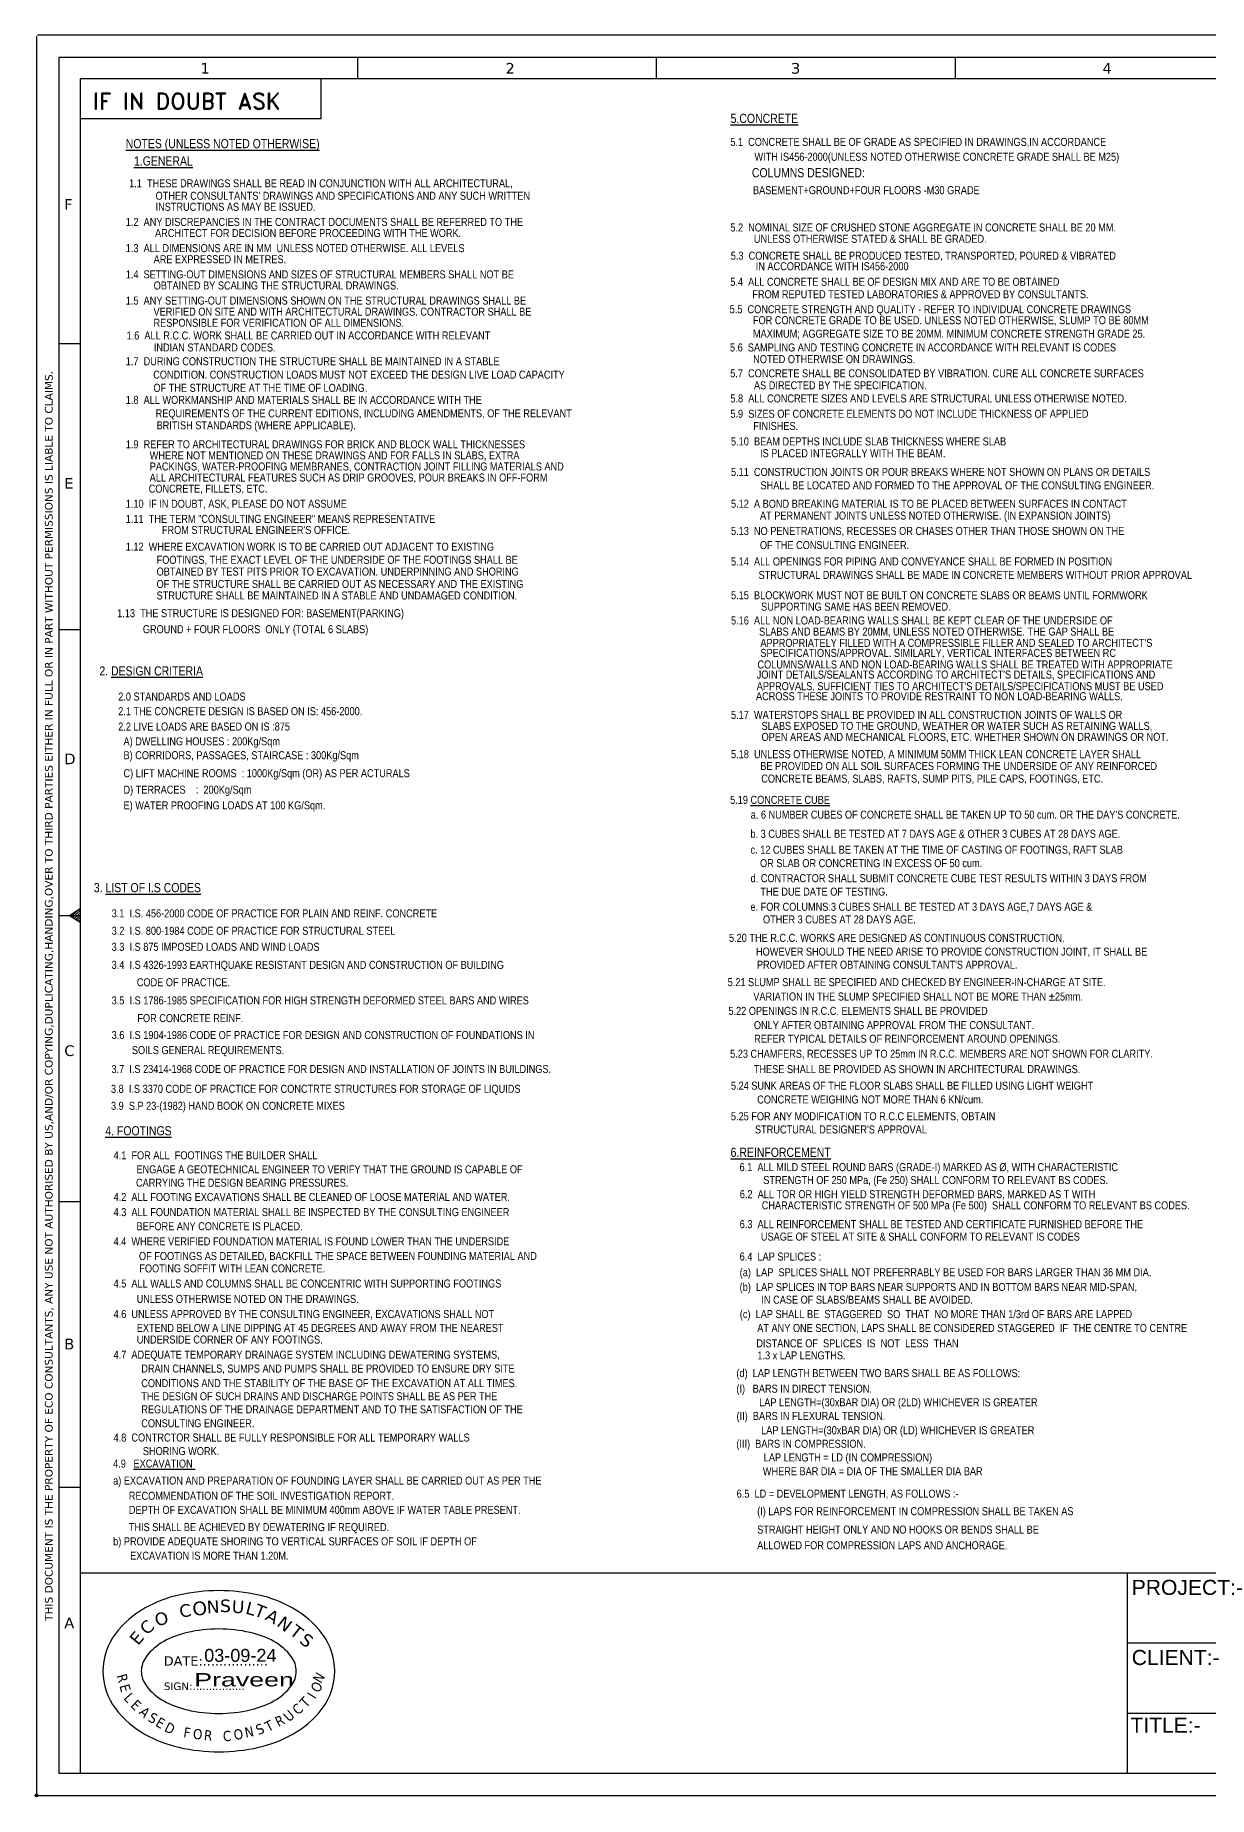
# Model space of a CAD drawing. Extents: x 1878645 to 3043969, y -1160829 to -603973.
# Drawn here: x 2309464 to 2347952, y -763135 to -705359 of the extents above; entities that cross this region are included whole.
import ezdxf

# ---------------------------------------------------------------- set-up
doc = ezdxf.new("R2010")
doc.units = 0
doc.header["$LTSCALE"] = 100
for name, color, linetype in [('COLUMN-NO', 7, 'Continuous'), ('Dim', 3, 'Continuous'), ('Schedule Border', 60, 'Continuous'), ('Text', 31, 'Continuous')]:
    doc.layers.add(name, color=color, linetype=linetype)
doc.styles.add('ARIAL', font='arial.ttf')
doc.styles.add('city', font='MISTRAL.TTF')
doc.styles.add('ROMAND', font='romand__.ttf', dxfattribs={"height": 5})
doc.styles.get("Standard").update_dxf_attribs({"font": 'verdana.ttf'})
doc.styles.add('Style-font003', font='arial.ttf')
doc.styles.add('Tahoma', font='ARIALN.TTF')
doc.styles.add('TEXT', font='tahoma.ttf', dxfattribs={"height": 8})

# ---------------------------------------------------------------- blocks, each defined once
blk = doc.blocks.new('*X340')
at = {"color": 0}
for p, q in [((-1156.63, 7663.54), (-1156.33, 7663.84)), ((-1156.06, 7663.54), (-1154.81, 7664.79)), ((-1155.5, 7663.54), (-1154.31, 7664.73)), ((-1154.93, 7663.54), (-1154.31, 7664.16)), ((-1156.35, 7663.25), (-1156.06, 7663.54)), ((-1156, 7663.03), (-1155.5, 7663.54)), ((-1155.65, 7662.82), (-1154.93, 7663.54)), ((-1155.31, 7662.6), (-1154.36, 7663.54)), ((-1154.96, 7662.38), (-1154.31, 7663.03)), ((-1154.61, 7662.16), (-1154.31, 7662.47))]:
    blk.add_line(p, q, dxfattribs=at)
blk = doc.blocks.new('ODGFNGH')
at = {"color": 1, "true_color": 0xfb1803}
for centre, radius, start, end in [((128.6, -20.2, -153.6), 199.2, 90, 102.8503), ((128.6, -20.2, -153.6), 199.2, 77.1497, 90), ((97.5, 68.2, -153.6), 104.6, 118.8426, 143.0522), ((116.3, 34.1, -153.6), 143.6, 102.8503, 118.8426), ((141, 34.1, -153.6), 143.6, 61.1574, 77.1497), ((159.8, 68.2, -153.6), 104.6, 36.9478, 61.1574), ((69.2, 89.5, -153.6), 69.2, 143.0522, 180), ((97.5, 68.2, 12.6), 62, 118.8426, 143.0522), ((116.3, 34.1, 12.6), 101, 102.8503, 118.8426), ((128.6, -20.2, 12.6), 156.6, 90, 102.8503), ((128.6, -20.2, 12.6), 156.6, 77.1497, 90), ((141, 34.1, 12.6), 101, 61.1574, 77.1497), ((159.8, 68.2, 12.6), 62, 36.9478, 61.1574), ((188.1, 89.5, -153.6), 69.2, 0, 36.9478), ((69.2, 89.5, 12.6), 26.6, 143.0522, 180), ((188.1, 89.5, 12.6), 26.6, 0, 36.9478), ((69.2, 89.5, -153.6), 69.2, 180, 216.9478), ((69.2, 89.5, 12.6), 26.6, 180, 216.9478), ((188.1, 89.5, 12.6), 26.6, 323.0522, 0), ((188.1, 89.5, -153.6), 69.2, 323.0522, 0), ((97.5, 110.8, 12.6), 62, 216.9478, 241.1574), ((159.8, 110.8, 12.6), 62, 298.8426, 323.0522), ((159.8, 110.8, 12.6), 62, 298.8426, 323.0522), ((97.5, 110.8, -153.6), 104.6, 216.9478, 241.1574), ((116.3, 145, 12.6), 101, 241.1574, 257.1497), ((128.6, 199.2, 12.6), 156.6, 257.1497, 270), ((128.6, 199.2, 12.6), 156.6, 270, 282.8503), ((141, 145, 12.6), 101, 282.8503, 298.8426), ((159.8, 110.8, -153.6), 104.6, 298.8426, 323.0522), ((159.8, 110.8, -153.6), 104.6, 298.8426, 323.0522), ((116.3, 145, -153.6), 143.6, 241.1574, 257.1497), ((128.6, 199.2, -153.6), 199.2, 257.1497, 270), ((128.6, 199.2, -153.6), 199.2, 270, 282.8503), ((141, 145, -153.6), 143.6, 282.8503, 298.8426)]:
    blk.add_arc(centre, radius, start, end, dxfattribs=at)
for s, height, rotation, p in [('C', 13.9, 8.6258, (85.8, 148.9, -153.6)), ('O', 15.2, 8.4461, (100.4, 150.6, -153.6)), ('N', 13.9, 3.7479, (115.6, 153.7, -153.6)), ('S', 13.9, 359.4657, (129.9, 155.2, -153.6)), ('U', 13.9, 356.5441, (142.7, 154.5, -153.6)), ('L', 13.9, 345.2856, (157.4, 153.6, -153.6)), ('T', 13.9, 338.4345, (166.7, 151.8, -153.6)), ('A', 13.9, 330.4344, (179.1, 147.4, -153.6)), ('C', 13.9, 42.5219, (48.6, 128.8, -153.6)), ('O', 13.9, 15.2232, (59.5, 139.1, -153.6)), ('N', 13.9, 322.1726, (192, 140.8, -153.6)), ('T', 13.9, 322.1726, (206.2, 131.3, -153.6)), ('E', 13.9, 50.2729, (38.9, 117.3, -153.6)), ('S', 13.9, 322.1726, (217.2, 122, -153.6))]:
    blk.add_text(s, height=height, rotation=rotation, dxfattribs=at).set_placement(p)
for s, height, p in [('DATE:................', 10.389, (67.5, 95.7, -153.6)), ('SIGN:................', 8.311, (67.6, 68.6, -153.6))]:
    blk.add_text(s, height=height, dxfattribs=at).set_placement(p)
at = {"style": 'ARIAL'}
blk.add_text('03-09-24', height=14.36, dxfattribs=at).set_placement((112.4, 99.9))
at = {"color": 1, "true_color": 0xfb1803, "style": 'TEXT'}
for s, rotation, p in [('R', 285.4614, (15, 84.7, -153.6)), ('N', 58.5784, (241.9, 75.1, -153.6)), ('E', 285.4614, (18.1, 73.3, -153.6)), ('L', 311.2552, (22.3, 59.2, -153.6)), ('T', 46.8046, (225.6, 48.2, -153.6)), ('I', 58.5784, (235.6, 57.8, -153.6)), ('O', 58.5784, (239.3, 64.6, -153.6)), ('E', 316.0574, (29.8, 50.8, -153.6)), ('A', 316.0574, (39.2, 43.1, -153.6)), ('S', 330.784, (49.1, 34.6, -153.6)), ('R', 27.2758, (194.8, 27.3, -153.6)), ('U', 42.0025, (206.6, 32.5, -153.6)), ('C', 42.0025, (216.4, 40.2, -153.6)), ('E', 330.784, (57.4, 29.2, -153.6)), ('D', 333.3835, (67.2, 23.4, -153.6)), ('F', 351.6153, (88.8, 16.2, -153.6)), ('O', 356.0906, (99.6, 14.3, -153.6)), ('R', 354.4868, (111.7, 13.1, -153.6)), ('C', 4.6149, (133.6, 11.5, -153.6)), ('O', 12.0375, (146.4, 12.8, -153.6)), ('N', 12.0375, (158.6, 15.5, -153.6)), ('S', 24.6764, (172.8, 18.3, -153.6)), ('T', 27.2758, (183.5, 21.9, -153.6))]:
    blk.add_text(s, height=11.3, rotation=rotation, dxfattribs=at).set_placement(p)
at = {"color": 5, "true_color": 0x0602fc, "style": 'city', "width": 1.5}
blk.add_text('Praveen', height=14.82, dxfattribs=at).set_placement((101.3, 72.6, -58.9))

msp = doc.modelspace()

# ---------------------------------------------------------------- linework, layer by layer
at = {"color": 35}
for p, q in [((2309506.18602, -705386.56555), (2309506.18602, -763093.45527)), ((2388940.65769, -705358.56609), (2309534.18548, -705358.56609)), ((2309506.18602, -763093.45527), (2388912.65823, -763093.45527))]:
    msp.add_line(p, q, dxfattribs=at)
for p, q in [((2388212.6717, -706086.55208), (2310234.17201, -706086.55208)), ((2310234.17201, -706086.55208), (2310234.17201, -762365.46927)), ((2320033.98346, -706086.55208), (2320033.98346, -706786.53862)), ((2329833.79491, -706086.55208), (2329833.79491, -706786.53862)), ((2339633.60636, -706086.55208), (2339633.60636, -706786.53862)), ((2388212.6717, -706786.53862), (2310934.15854, -706786.53862)), ((2310934.15854, -706786.53862), (2310934.15854, -762365.46927)), ((2318845.13122, -708087.39636), (2318845.13122, -706786.53862)), ((2310934.15854, -708087.39636), (2318845.13122, -708087.39636)), ((2310234.17201, -715466.37162), (2310934.15854, -715466.37162)), ((2310234.17201, -724846.19115), (2310934.15854, -724846.19115)), ((2310234.17201, -734226.01068), (2310934.15854, -734226.01068)), ((2310584.16528, -734226.01068), (2310934.15854, -734006.45708)), ((2310584.16528, -734226.01068), (2310934.15854, -734445.56427)), ((2310234.17201, -743605.83021), (2310934.15854, -743605.83021)), ((2310234.17201, -752985.64974), (2310934.15854, -752985.64974)), ((2388212.6717, -755802.93939), (2310934.15854, -755802.93939)), ((2345285.66746, -762365.46927), (2345285.66746, -755802.93939)), ((2361864.38401, -758101.9705), (2345285.66746, -758101.9705)), ((2361864.38401, -760401.00161), (2345285.66746, -760401.00161)), ((2310234.17201, -762365.46927), (2388212.6717, -762365.46927))]:
    msp.add_line(p, q)
msp.add_circle((2309506.18602, -763093.45527), 41.99919)
at = {"layer": 'Schedule Border', "color": 1}
msp.add_line((2312109.77711, -708087.39636), (2315861.88208, -708087.39636), dxfattribs=at)

# ---------------------------------------------------------------- block references
at = {"xscale": 139.9973064343377, "yscale": 139.9973064343377, "zscale": 139.9973064343377, "rotation": 359.9999999999998}
msp.add_blockref('*X340', (2472533.93237, -1807100.92363), dxfattribs=at)
at = {"layer": 'Dim', "ltscale": 0.5, "xscale": 29.53388258693263, "yscale": 29.53388258693263, "zscale": 29.53388258693263}
msp.add_blockref('ODGFNGH', (2311685.72733, -761660.00131), dxfattribs=at)

# ---------------------------------------------------------------- texts
for s, p in [('1', (2314885.28086, -706619.0775)), ('2', (2324887.6395, -706619.0775)), ('3', (2334251.54974, -706619.0775)), ('4', (2344466.72461, -706619.0775)), ('F', (2310416.14211, -711085.20217)), ('E', (2310416.14211, -720230.12412)), ('D', (2310416.14211, -729268.70966)), ('C', (2310416.14211, -738838.97665)), ('B', (2310416.14211, -748462.41195)), ('A', (2310416.14211, -757607.33391))]:
    msp.add_text(s, height=349.99327).set_placement(p)
for s, height, style, p in [('IF IN DOUBT ASK', 534.0484715, 'ROMAND', (2311351.71738, -707787.7466)), ('5.1  CONCRETE SHALL BE OF GRADE AS SPECIFIED IN DRAWINGS,IN ACCORDANCE', 262.5, 'Tahoma', (2332259.77266, -708988.87368)), (' WITH IS456-2000(UNLESS NOTED OTHERWISE CONCRETE GRADE SHALL BE M25)', 262.5, 'Tahoma', (2332968.74944, -709475.73422)), ('1.1  THESE DRAWINGS SHALL BE READ IN CONJUNCTION WITH ALL ARCHITECTURAL,', 262.5, 'Tahoma', (2312544.31643, -710346.0995)), ("OTHER CONSULTANTS' DRAWINGS AND SPECIFICATIONS AND ANY SUCH WRITTEN", 262.5, 'Tahoma', (2313411.11414, -710754.63269)), ('INSTRUCTIONS AS MAY BE ISSUED.', 262.5, 'Tahoma', (2313411.11414, -711116.44956)), ('1.2  ANY DISCREPANCIES IN THE CONTRACT DOCUMENTS SHALL BE REFERRED TO THE', 262.5, 'Tahoma', (2312433.05334, -711613.89803)), ('ARCHITECT FOR DECISION BEFORE PROCEEDING WITH THE WORK.', 262.5, 'Tahoma', (2313395.03106, -711977.43337)), ('5.2  NOMINAL SIZE OF CRUSHED STONE AGGREGATE IN CONCRETE SHALL BE 20 MM. ', 262.5, 'Tahoma', (2332262.02485, -711795.33609)), ('1.3  ALL DIMENSIONS ARE IN MM  UNLESS NOTED OTHERWISE. ALL LEVELS', 262.5, 'Tahoma', (2312433.05334, -712473.16338)), ('UNLESS OTHERWISE STATED & SHALL BE GRADED.', 262.5, 'Tahoma', (2333032.94614, -712166.84946)), ('ARE EXPRESSED IN METRES.', 262.5, 'Tahoma', (2313348.48444, -712836.69871)), ('5.3  CONCRETE SHALL BE PRODUCED TESTED, TRANSPORTED, POURED & VIBRATED', 262.5, 'Tahoma', (2332276.07098, -712720.19681)), (' IN ACCORDANCE WITH IS456-2000', 262.5, 'Tahoma', (2333011.58981, -713067.17503)), ('1.4  SETTING-OUT DIMENSIONS AND SIZES OF STRUCTURAL MEMBERS SHALL NOT BE', 262.5, 'Tahoma', (2312433.05334, -713334.14718)), ('OBTAINED BY SCALING THE STRUCTURAL DRAWINGS.', 262.5, 'Tahoma', (2313349.12361, -713697.68252)), ('5.4  ALL CONCRETE SHALL BE OF DESIGN MIX AND ARE TO BE OBTAINED', 262.5, 'Tahoma', (2332259.46352, -713575.5459)), ('1.5  ANY SETTING-OUT DIMENSIONS SHOWN ON THE STRUCTURAL DRAWINGS SHALL BE ', 262.5, 'Tahoma', (2312433.05334, -714193.41253)), ('FROM REPUTED TESTED LABORATORIES & APPROVED BY CONSULTANTS.', 262.5, 'Tahoma', (2332983.17093, -713984.61011)), ('VERIFIED ON SITE AND WITH ARCHITECTURAL DRAWINGS. CONTRACTOR SHALL BE', 262.5, 'Tahoma', (2313342.46695, -714556.94786)), ('RESPONSIBLE FOR VERIFICATION OF ALL DIMENSIONS.', 262.5, 'Tahoma', (2313342.46695, -714920.4832)), ('5.5  CONCRETE STRENGTH AND QUALITY - REFER TO INDIVIDUAL CONCRETE DRAWINGS', 262.5, 'Tahoma', (2332240.46305, -714477.10349)), ('FOR CONCRETE GRADE TO BE USED. UNLESS NOTED OTHERWISE, SLUMP TO BE 80MM', 262.5, 'Tahoma', (2333002.95906, -714836.52942)), ('1.6  ALL R.C.C. WORK SHALL BE CARRIED OUT IN ACCORDANCE WITH RELEVANT', 262.5, 'Tahoma', (2312459.95938, -715337.7805)), ('MAXIMUM; AGGREGATE SIZE TO BE 20MM. MINIMUM CONCRETE STRENGTH GRADE 25.', 262.5, 'Tahoma', (2333002.95906, -715279.2256)), ('INDIAN STANDARD CODES.', 262.5, 'Tahoma', (2313353.26277, -715731.72088)), ('5.6  SAMPLING AND TESTING CONCRETE IN ACCORDANCE WITH RELEVANT IS CODES', 262.5, 'Tahoma', (2332249.36777, -715730.07237)), ('NOTED OTHERWISE ON DRAWINGS.', 262.5, 'Tahoma', (2333011.86377, -716114.04156)), ('1.7  DURING CONSTRUCTION THE STRUCTURE SHALL BE MAINTAINED IN A STABLE', 262.5, 'Tahoma', (2312433.05334, -716182.82129)), ('CONDITION. CONSTRUCTION LOADS MUST NOT EXCEED THE DESIGN LIVE LOAD CAPACITY ', 262.5, 'Tahoma', (2313333.02996, -716622.35662)), ('5.7  CONCRETE SHALL BE CONSOLIDATED BY VIBRATION. CURE ALL CONCRETE SURFACES', 262.5, 'Tahoma', (2332256.46524, -716578.51325)), ('OF THE STRUCTURE AT THE TIME OF LOADING. ', 262.5, 'Tahoma', (2313341.34423, -717054.39829)), ('AS DIRECTED BY THE SPECIFICATION.', 262.5, 'Tahoma', (2333036.17959, -716971.38722)), ('1.8  ALL WORKMANSHIP AND MATERIALS SHALL BE IN ACCORDANCE WITH THE ', 262.5, 'Tahoma', (2312433.05334, -717451.51672)), ('5.8  ALL CONCRETE SIZES AND LEVELS ARE STRUCTURAL UNLESS OTHERWISE NOTED.', 262.5, 'Tahoma', (2332262.71574, -717402.04813)), ('REQUIREMENTS OF THE CURRENT EDITIONS, INCLUDING AMENDMENTS, OF THE RELEVANT', 262.5, 'Tahoma', (2313413.02849, -717891.05206)), ('BRITISH STANDARDS (WHERE APPLICABLE).', 262.5, 'Tahoma', (2313443.84536, -718284.88488)), ('5.9  SIZES OF CONCRETE ELEMENTS DO NOT INCLUDE THICKNESS OF APPLIED', 262.5, 'Tahoma', (2332262.71574, -717904.42641)), ('FINISHES.', 262.5, 'Tahoma', (2333015.93785, -718305.60424)), ('1.9  REFER TO ARCHITECTURAL DRAWINGS FOR BRICK AND BLOCK WALL THICKNESSES', 262.5, 'Tahoma', (2312433.05334, -718906.87598)), ('5.10  BEAM DEPTHS INCLUDE SLAB THICKNESS WHERE SLAB', 262.5, 'Tahoma', (2332283.6698, -718812.55461)), ('WHERE NOT MENTIONED ON THESE DRAWINGS AND FOR FALLS IN SLABS, EXTRA', 262.5, 'Tahoma', (2313218.22471, -719270.41132)), ('IS PLACED INTEGRALLY WITH THE BEAM.', 262.5, 'Tahoma', (2333234.13093, -719198.4343)), ('ALL ARCHITECTURAL FEATURES SUCH AS DRIP GROOVES, POUR BREAKS IN OFF-FORM', 262.5, 'Tahoma', (2313218.22471, -719997.48199)), ('PACKINGS, WATER-PROOFING MEMBRANES, CONTRACTION JOINT FILLING MATERIALS AND', 262.5, 'Tahoma', (2313218.22471, -719633.94665)), ('5.11  CONSTRUCTION JOINTS OR POUR BREAKS WHERE NOT SHOWN ON PLANS OR DETAILS', 262.5, 'Tahoma', (2332283.6698, -719813.64967)), ('CONCRETE, FILLETS, ETC.', 262.5, 'Tahoma', (2313186.75596, -720361.01733)), ('SHALL BE LOCATED AND FORMED TO THE APPROVAL OF THE CONSULTING ENGINEER.', 262.5, 'Tahoma', (2333250.33075, -720253.39658)), ('1.10  IF IN DOUBT, ASK, PLEASE DO NOT ASSUME', 262.5, 'Tahoma', (2312433.05334, -720856.74733)), ('5.12  A BOND BREAKING MATERIAL IS TO BE PLACED BETWEEN SURFACES IN CONTACT', 262.5, 'Tahoma', (2332283.6698, -720856.52439)), ('AT PERMANENT JOINTS UNLESS NOTED OTHERWISE. (IN EXPANSION JOINTS)', 262.5, 'Tahoma', (2333233.21962, -721244.21875)), ('1.11  THE TERM "CONSULTING ENGINEER" MEANS REPRESENTATIVE', 262.5, 'Tahoma', (2312433.05334, -721352.47734)), ("FROM STRUCTURAL ENGINEER'S OFFICE.", 262.5, 'Tahoma', (2313618.58231, -721716.01268)), ('5.13  NO PENETRATIONS, RECESSES OR CHASES OTHER THAN THOSE SHOWN ON THE ', 262.5, 'Tahoma', (2332283.6698, -721748.77018)), ('1.12  WHERE EXCAVATION WORK IS TO BE CARRIED OUT ADJACENT TO EXISTING', 262.5, 'Tahoma', (2312433.05334, -722265.10771)), ('OF THE CONSULTING ENGINEER.', 262.5, 'Tahoma', (2333231.22547, -722211.74445)), ('FOOTINGS, THE EXACT LEVEL OF THE UNDERSIDE OF THE FOOTINGS SHALL BE', 262.5, 'Tahoma', (2313444.85531, -722695.44273)), ('5.14  ALL OPENINGS FOR PIPING AND CONVEYANCE SHALL BE FORMED IN POSITION', 262.5, 'Tahoma', (2332283.6698, -722750.88544)), ('OBTAINED BY TEST PITS PRIOR TO EXCAVATION. UNDERPINNING AND SHORING', 262.5, 'Tahoma', (2313444.85531, -723080.82151)), ('OF THE STRUCTURE SHALL BE CARRIED OUT AS NECESSARY AND THE EXISTING', 262.5, 'Tahoma', (2313444.85531, -723487.85487)), ('STRUCTURAL DRAWINGS SHALL BE MADE IN CONCRETE MEMBERS WITHOUT PRIOR APPROVAL ', 262.5, 'Tahoma', (2333187.84878, -723191.70211)), ('STRUCTURE SHALL BE MAINTAINED IN A STABLE AND UNDAMAGED CONDITION.', 262.5, 'Tahoma', (2313444.85531, -723865.46525)), ('5.15  BLOCKWORK MUST NOT BE BUILT ON CONCRETE SLABS OR BEAMS UNTIL FORMWORK ', 262.5, 'Tahoma', (2332283.6698, -723858.23127)), ('5.16  ALL NON LOAD-BEARING WALLS SHALL BE KEPT CLEAR OF THE UNDERSIDE OF', 262.5, 'Tahoma', (2332283.6698, -724684.44795)), ('SUPPORTING SAME HAS BEEN REMOVED.', 262.5, 'Tahoma', (2333270.86197, -724231.33052)), ('SLABS AND BEAMS BY 20MM, UNLESS NOTED OTHERWISE. THE GAP SHALL BE', 262.5, 'Tahoma', (2333203.45741, -725050.13337)), ("APPROPRIATELY FILLED WITH A COMPRESSIBLE FILLER AND SEALED TO ARCHITECT'S", 262.5, 'Tahoma', (2333247.57539, -725419.27947)), ('SPECIFICATIONS/APPROVAL. SIMILARLY, VERTICAL INTERFACES BETWEEN RC', 262.5, 'Tahoma', (2333247.56467, -725749.5093)), ("JOINT DETAILS/SEALANTS ACCORDING TO ARCHITECT'S DETAILS, SPECIFICATIONS AND", 262.5, 'Tahoma', (2333127.07915, -726459.12945)), ('COLUMNS/WALLS AND NON LOAD-BEARING WALLS SHALL BE TREATED WITH APPROPRIATE', 262.5, 'Tahoma', (2333151.18054, -726128.89511)), ("APPROVALS. SUFFICIENT TIES TO ARCHITECT'S DETAILS/SPECIFICATIONS MUST BE USED ", 262.5, 'Tahoma', (2333127.07915, -726840.04529)), ('2.0 STANDARDS AND LOADS ', 262.5, 'Tahoma', (2312185.89255, -727180.67837)), ('2.1 THE CONCRETE DESIGN IS BASED ON IS: 456-2000.', 262.5, 'Tahoma', (2312185.89255, -727660.75063)), ('ACROSS THESE JOINTS TO PROVIDE RESTRAINT TO NON LOAD-BEARING WALLS.', 262.5, 'Tahoma', (2333102.97776, -727170.66838)), ('2.2 LIVE LOADS ARE BASED ON IS :875', 262.5, 'Tahoma', (2312185.89255, -728163.52829)), ('5.17  WATERSTOPS SHALL BE PROVIDED IN ALL CONSTRUCTION JOINTS OF WALLS OR', 262.5, 'Tahoma', (2332283.6698, -727780.35117)), ('SLABS EXPOSED TO THE GROUND, WEATHER OR WATER SUCH AS RETAINING WALLS, ', 262.5, 'Tahoma', (2333286.00166, -728144.13004)), ('A) DWELLING HOUSES : 200Kg/Sqm', 262.5, 'Tahoma', (2312359.28513, -728648.80484)), ('OPEN AREAS AND MECHANICAL FLOORS, ETC. WHETHER SHOWN ON DRAWINGS OR NOT.', 262.5, 'Tahoma', (2333284.07056, -728503.68019)), ('B) CORRIDORS, PASSAGES, STAIRCASE : 300Kg/Sqm', 262.5, 'Tahoma', (2312359.28513, -729104.29917)), ('5.18  UNLESS OTHERWISE NOTED, A MINIMUM 50MM THICK LEAN CONCRETE LAYER SHALL', 262.5, 'Tahoma', (2332283.6698, -729070.27178)), ('C) LIFT MACHINE ROOMS  : 1000Kg/Sqm (OR) AS PER ACTURALS', 262.5, 'Tahoma', (2312359.28513, -729695.8257)), ('BE PROVIDED ON ALL SOIL SURFACES FORMING THE UNDERSIDE OF ANY REINFORCED', 262.5, 'Tahoma', (2333242.05394, -729459.22424)), ('CONCRETE BEAMS, SLABS, RAFTS, SUMP PITS, PILE CAPS, FOOTINGS, ETC.', 262.5, 'Tahoma', (2333275.68653, -729871.5567)), ('D) TERRACES    :  200Kg/Sqm', 262.5, 'Tahoma', (2312359.28513, -730234.84893)), ('E) WATER PROOFING LOADS AT 100 KG/Sqm.', 262.5, 'Tahoma', (2312359.28513, -730748.98655)), ('5.19 %%UCONCRETE CUBE', 262.5, 'Tahoma', (2332253.86388, -730568.75982)), ("a. 6 NUMBER CUBES OF CONCRETE SHALL BE TAKEN UP TO 50 cum. OR THE DAY'S CONCRETE.", 262.5, 'Tahoma', (2332929.17021, -731053.20242)), ('b. 3 CUBES SHALL BE TESTED AT 7 DAYS AGE & OTHER 3 CUBES AT 28 DAYS AGE.', 262.5, 'Tahoma', (2332921.07117, -731680.97739)), ('c. 12 CUBES SHALL BE TAKEN AT THE TIME OF CASTING OF FOOTINGS, RAFT SLAB', 262.5, 'Tahoma', (2332923.74742, -732203.79947)), ('OR SLAB OR CONCRETING IN EXCESS OF 50 cum.', 262.5, 'Tahoma', (2333235.2164, -732645.30042)), ('d. CONTRACTOR SHALL SUBMIT CONCRETE CUBE TEST RESULTS WITHIN 3 DAYS FROM', 262.5, 'Tahoma', (2332925.85144, -733137.55363)), ('THE DUE DATE OF TESTING.', 262.5, 'Tahoma', (2333248.5018, -733579.02294)), ('3.1  I.S. 456-2000 CODE OF PRACTICE FOR PLAIN AND REINF. CONCRETE ', 262.5, 'Tahoma', (2311970.72044, -734292.14963)), ('e. FOR COLUMNS:3 CUBES SHALL BE TESTED AT 3 DAYS AGE,7 DAYS AGE &', 262.5, 'Tahoma', (2332921.07117, -734075.20846)), (' OTHER 3 CUBES AT 28 DAYS AGE.', 262.5, 'Tahoma', (2333248.5018, -734490.05127)), ('3.2  I.S. 800-1984 CODE OF PRACTICE FOR STRUCTURAL STEEL ', 262.5, 'Tahoma', (2311970.72044, -734862.67225)), ('5.20 THE R.C.C. WORKS ARE DESIGNED AS CONTINUOUS CONSTRUCTION.', 262.5, 'Tahoma', (2332216.50707, -735095.07875)), ('3.3  I.S 875 IMPOSED LOADS AND WIND LOADS', 262.5, 'Tahoma', (2311970.72044, -735389.14523)), ('HOWEVER SHOULD THE NEED ARISE TO PROVIDE CONSTRUCTION JOINT, IT SHALL BE', 262.5, 'Tahoma', (2333104.15534, -735546.50073)), ('3.4  I.S 4326-1993 EARTHQUAKE RESISTANT DESIGN AND CONSTRUCTION OF BUILDING ', 262.5, 'Tahoma', (2311970.72044, -735980.35232)), ("PROVIDED AFTER OBTAINING CONSULTANT'S APPROVAL.", 262.5, 'Tahoma', (2333133.45475, -735976.46286)), ('CODE OF PRACTICE.', 262.5, 'Tahoma', (2312795.40575, -736550.97046)), ('5.21 SLUMP SHALL BE SPECIFIED AND CHECKED BY ENGINEER-IN-CHARGE AT SITE.', 262.5, 'Tahoma', (2332172.9358, -736548.18424)), ('3.5  I.S 1786-1985 SPECIFICATION FOR HIGH STRENGTH DEFORMED STEEL BARS AND WIRES ', 262.5, 'Tahoma', (2311970.72044, -737146.27024)), ('5.22 OPENINGS IN R.C.C. ELEMENTS SHALL BE PROVIDED', 262.5, 'Tahoma', (2332197.95306, -737490.3481)), ('VARIATION IN THE SLUMP SPECIFIED SHALL NOT BE MORE THAN %%P25mm.', 262.5, 'Tahoma', (2333014.08081, -737018.6716)), ('FOR CONCRETE REINF.', 262.5, 'Tahoma', (2312814.09343, -737727.60985)), ('ONLY AFTER OBTAINING APPROVAL FROM THE CONSULTANT.', 262.5, 'Tahoma', (2333032.95392, -737957.28537)), ('3.6  I.S 1904-1986 CODE OF PRACTICE FOR DESIGN AND CONSTRUCTION OF FOUNDATIONS IN ', 262.5, 'Tahoma', (2311970.72044, -738281.92267)), ('REFER TYPICAL DETAILS OF REINFORCEMENT AROUND OPENINGS.', 262.5, 'Tahoma', (2333043.87175, -738403.24595)), (' SOILS GENERAL REQUIREMENTS.', 262.5, 'Tahoma', (2312550.17965, -738776.77274)), ('5.23 CHAMFERS, RECESSES UP TO 25mm IN R.C.C. MEMBERS ARE NOT SHOWN FOR CLARITY.', 262.5, 'Tahoma', (2332253.60111, -738896.00946)), ('3.7  I.S 23414-1968 CODE OF PRACTICE FOR DESIGN AND INSTALLATION OF JOINTS IN BUILDINGS.', 262.5, 'Tahoma', (2311963.83547, -739396.89259)), ('THESE SHALL BE PROVIDED AS SHOWN IN ARCHITECTURAL DRAWINGS.', 262.5, 'Tahoma', (2333031.62448, -739400.77388)), ('3.8  I.S 3370 CODE OF PRACTICE FOR CONCTRTE STRUCTURES FOR STORAGE OF LIQUIDS', 262.5, 'Tahoma', (2311947.98916, -740046.19501)), ('5.24 SUNK AREAS OF THE FLOOR SLABS SHALL BE FILLED USING LIGHT WEIGHT', 262.5, 'Tahoma', (2332280.28308, -739943.25148)), ('CONCRETE WEIGHING NOT MORE THAN 6 KN/cum.', 262.5, 'Tahoma', (2333143.18944, -740396.72036)), ('3.9  S.P 23-(1982) HAND BOOK ON CONCRETE MIXES', 262.5, 'Tahoma', (2311947.98916, -740602.82752)), ('5.25 FOR ANY MODIFICATION TO R.C.C ELEMENTS, OBTAIN', 262.5, 'Tahoma', (2332280.28308, -740946.97772)), ("STRUCTURAL DESIGNER'S APPROVAL", 262.5, 'Tahoma', (2333069.65232, -741379.25779)), ('4.1  FOR ALL  FOOTINGS THE BUILDER SHALL', 262.5, 'Tahoma', (2312033.53631, -742226.86431)), ('ENGAGE A GEOTECHNICAL ENGINEER TO VERIFY THAT THE GROUND IS CAPABLE OF', 262.5, 'Tahoma', (2312784.35895, -742687.18467)), ('6.1  ALL MILD STEEL ROUND BARS (GRADE-I) MARKED AS %%C, WITH CHARACTERISTIC', 262.5, 'Tahoma', (2332564.14296, -742614.20837)), ('CARRYING THE DESIGN BEARING PRESSURES.', 262.5, 'Tahoma', (2312769.20342, -743125.85445)), (' STRENGTH OF 250 MPa, (Fe 250) SHALL CONFORM TO RELEVANT BS CODES.  ', 262.5, 'Tahoma', (2333258.3092, -743039.01215)), ('4.2  ALL FOOTING EXCAVATIONS SHALL BE CLEANED OF LOOSE MATERIAL AND WATER.', 262.5, 'Tahoma', (2312033.53631, -743593.99211)), ('6.2  ALL TOR OR HIGH YIELD STRENGTH DEFORMED BARS, MARKED AS T WITH ', 262.5, 'Tahoma', (2332570.88596, -743503.072)), ('4.3  ALL FOUNDATION MATERIAL SHALL BE INSPECTED BY THE CONSULTING ENGINEER', 262.5, 'Tahoma', (2312033.53631, -744089.72211)), ('CHARACTERISTIC STRENGTH OF 500 MPa (Fe 500)  SHALL CONFORM TO RELEVANT BS CODES.', 262.5, 'Tahoma', (2333291.19549, -743868.25271)), ('BEFORE ANY CONCRETE IS PLACED.', 262.5, 'Tahoma', (2312787.21852, -744554.09143)), ('6.3  ALL REINFORCEMENT SHALL BE TESTED AND CERTIFICATE FURNISHED BEFORE THE', 262.5, 'Tahoma', (2332568.08242, -744485.80802)), (' USAGE OF STEEL AT SITE & SHALL CONFORM TO RELEVANT IS CODES', 262.5, 'Tahoma', (2333179.77314, -744894.01278)), ('4.4  WHERE VERIFIED FOUNDATION MATERIAL IS FOUND LOWER THAN THE UNDERSIDE', 262.5, 'Tahoma', (2312033.53631, -745049.82143)), ('OF FOOTINGS AS DETAILED, BACKFILL THE SPACE BETWEEN FOUNDING MATERIAL AND', 262.5, 'Tahoma', (2312866.98648, -745530.66291)), ('6.4  LAP SPLICES :', 262.5, 'Tahoma', (2332566.26978, -745547.46096)), ('FOOTING SOFFIT WITH LEAN CONCRETE.', 262.5, 'Tahoma', (2312877.38582, -745936.32699)), ('(a)  LAP  SPLICES SHALL NOT PREFERRABLY BE USED FOR BARS LARGER THAN 36 MM DIA.', 262.5, 'Tahoma', (2332569.13554, -746063.76462)), ('4.5  ALL WALLS AND COLUMNS SHALL BE CONCENTRIC WITH SUPPORTING FOOTINGS', 262.5, 'Tahoma', (2312033.53631, -746432.05699)), ('(b)  LAP SPLICES IN TOP BARS NEAR SUPPORTS AND IN BOTTOM BARS NEAR MID-SPAN, ', 262.5, 'Tahoma', (2332567.40208, -746545.09697)), ('UNLESS OTHERWISE NOTED ON THE DRAWINGS.', 262.5, 'Tahoma', (2312789.80578, -746937.9546)), ('IN CASE OF SLABS/BEAMS SHALL BE AVOIDED.', 262.5, 'Tahoma', (2333279.39084, -746962.61929)), ('4.6  UNLESS APPROVED BY THE CONSULTING ENGINEER, EXCAVATIONS SHALL NOT', 262.5, 'Tahoma', (2312033.53631, -747433.6846)), ('EXTEND BELOW A LINE DIPPING AT 45 DEGREES AND AWAY FROM THE NEAREST', 262.5, 'Tahoma', (2312794.32858, -747889.46544)), ('(c)  LAP SHALL BE  STAGGERED  SO  THAT  NO MORE THAN 1/3rd OF BARS ARE LAPPED', 262.5, 'Tahoma', (2332571.7524, -747435.43578)), (' AT ANY ONE SECTION, LAPS SHALL BE CONSIDERED STAGGERED  IF  THE CENTRE TO CENTRE', 262.5, 'Tahoma', (2333060.22178, -747890.68433)), ('UNDERSIDE CORNER OF ANY FOOTINGS.', 262.5, 'Tahoma', (2312794.32858, -748270.06888)), ('  DISTANCE OF  SPLICES  IS  NOT  LESS  THAN', 262.5, 'Tahoma', (2332946.94286, -748393.71032)), ('4.7  ADEQUATE TEMPORARY DRAINAGE SYSTEM INCLUDING DEWATERING SYSTEMS,', 262.5, 'Tahoma', (2312033.53631, -748765.79888)), ('1.3 x LAP LENGTHS.', 262.5, 'Tahoma', (2333147.92862, -748789.17096)), ('DRAIN CHANNELS, SUMPS AND PUMPS SHALL BE PROVIDED TO ENSURE DRY SITE', 262.5, 'Tahoma', (2312942.51454, -749221.57521)), ('(d)  LAP LENGTH BETWEEN TWO BARS SHALL BE AS FOLLOWS:', 262.5, 'Tahoma', (2332461.11903, -749371.37868)), ('THE DESIGN OF SUCH DRAINS AND DISCHARGE POINTS SHALL BE AS PER THE', 262.5, 'Tahoma', (2312942.51454, -750130.18671)), ('CONDITIONS AND THE STABILITY OF THE BASE OF THE EXCAVATION AT ALL TIMES.', 262.5, 'Tahoma', (2312942.51454, -749700.64568)), ('(I)   BARS IN DIRECT TENSION.  ', 262.5, 'Tahoma', (2332460.62904, -749880.83702)), ('REGULATIONS OF THE DRAINAGE DEPARTMENT AND TO THE SATISFACTION OF THE', 262.5, 'Tahoma', (2312942.51454, -750559.72775)), ('(II)  BARS IN FLEXURAL TENSION.', 262.5, 'Tahoma', (2332464.93103, -750776.04437)), ('LAP LENGTH=(30xBAR DIA) OR (2LD) WHICHEVER IS GREATER', 262.5, 'Tahoma', (2333206.11909, -750328.1324)), ('CONSULTING ENGINEER.', 262.5, 'Tahoma', (2312942.51454, -751016.21789)), ('LAP LENGTH=(30xBAR DIA) OR (LD) WHICHEVER IS GREATER', 262.5, 'Tahoma', (2333269.61771, -751244.15908)), ('4.8  CONTRCTOR SHALL BE FULLY RESPONSIBLE FOR ALL TEMPORARY WALLS   ', 262.5, 'Tahoma', (2312033.53631, -751483.92617)), ('SHORING WORK.', 262.5, 'Tahoma', (2312993.39642, -751928.20451)), ('(III)  BARS IN COMPRESSION.', 262.5, 'Tahoma', (2332458.23636, -751688.12013)), ('4.9   %%UEXCAVATION ', 262.5, 'Tahoma', (2312018.98769, -752339.36253)), ('LAP LENGTH = LD (IN COMPRESSION)', 262.5, 'Tahoma', (2333356.51672, -752136.86504)), ('a) EXCAVATION AND PREPARATION OF FOUNDING LAYER SHALL BE CARRIED OUT AS PER THE ', 262.5, 'Tahoma', (2312018.98769, -752896.62096)), ('WHERE BAR DIA = DIA OF THE SMALLER DIA BAR', 262.5, 'Tahoma', (2333327.04716, -752588.79121)), ('RECOMMENDATION OF THE SOIL INVESTIGATION REPORT.', 262.5, 'Tahoma', (2312533.35625, -753393.60293)), ('6.5  LD = DEVELOPMENT LENGTH, AS FOLLOWS :-', 262.5, 'Tahoma', (2332467.62588, -753324.7992)), ('DEPTH OF EXCAVATION SHALL BE MINIMUM 400mm ABOVE IF WATER TABLE PRESENT.', 262.5, 'Tahoma', (2312534.08517, -753856.08523)), ('(I) LAPS FOR REINFORCEMENT IN COMPRESSION SHALL BE TAKEN AS', 262.5, 'Tahoma', (2333141.23909, -753900.63655)), ('THIS SHALL BE ACHIEVED BY DEWATERING IF REQUIRED.', 262.5, 'Tahoma', (2312534.08517, -754422.50016)), ('STRAIGHT HEIGHT ONLY AND NO HOOKS OR BENDS SHALL BE', 262.5, 'Tahoma', (2333141.23909, -754503.86329)), ('b) PROVIDE ADEQUATE SHORING TO VERTICAL SURFACES OF SOIL IF DEPTH OF ', 262.5, 'Tahoma', (2312018.98769, -754888.8959)), ('EXCAVATION IS MORE THAN 1.20M.', 262.5, 'Tahoma', (2312575.96254, -755360.0048)), ('ALLOWED FOR COMPRESSION LAPS AND ANCHORAGE.', 262.5, 'Tahoma', (2333141.23909, -755017.29315))]:
    msp.add_text(s, height=height, dxfattribs=dict(style=style)).set_placement(p)
at = {"color": 2, "style": 'Tahoma'}
for s, p in [('BASEMENT+GROUND+FOUR FLOORS -M30 GRADE ', (2333004.3383, -710571.83329)), ('1.13  THE STRUCTURE IS DESIGNED FOR: BASEMENT(PARKING)', (2312152.08394, -724445.87264)), ('GROUND + FOUR FLOORS  ONLY (TOTAL 6 SLABS)', (2312993.46507, -724971.78713))]:
    msp.add_text(s, height=262.5, dxfattribs=at).set_placement(p)
msp.add_text('THIS DOCUMENT IS THE PROPERTY OF ECO CONSULTANTS, ANY USE NOT AUTHORISED BY US,AND/OR COPYING,DUPLICATING,HANDING,OVER TO THIRD PARTIES EITHER IN FULL OR IN PART WITHOUT PERMISSIONS IS LIABLE TO CLAIMS.', height=251.99515158, rotation=90).set_placement((2310033.88844, -757368.35163))
at = {"layer": 'COLUMN-NO', "style": 'Style-font003'}
for s, p in [('PROJECT:-', (2345426.08701, -756515.27025)), ('CLIENT:-', (2345426.08701, -758814.30136)), ('TITLE:-', (2345381.72502, -761036.03624))]:
    msp.add_text(s, height=494.574453, dxfattribs=at).set_placement(p)
at = {"layer": 'Text', "color": 6, "style": 'Tahoma'}
for s, p in [('%%U5.CONCRETE', (2332269.92514, -708235.76354)), ('%%UNOTES (UNLESS NOTED OTHERWISE)', (2312433.05334, -709063.04304)), ('%%U1.GENERAL', (2312702.61593, -709633.2027)), ('COLUMNS DESIGNED:', (2332968.74944, -710016.87335)), ('2. %%UDESIGN CRITERIA', (2311567.32232, -726358.55522)), ('3. %%ULIST OF I.S CODES', (2311384.92072, -733466.21137)), ('%%U4. FOOTINGS', (2311761.18184, -741441.38064)), ('%%U6.REINFORCEMENT', (2332269.92514, -742147.48431))]:
    msp.add_text(s, height=300, dxfattribs=at).set_placement(p)

doc.saveas('drawing.dxf')
